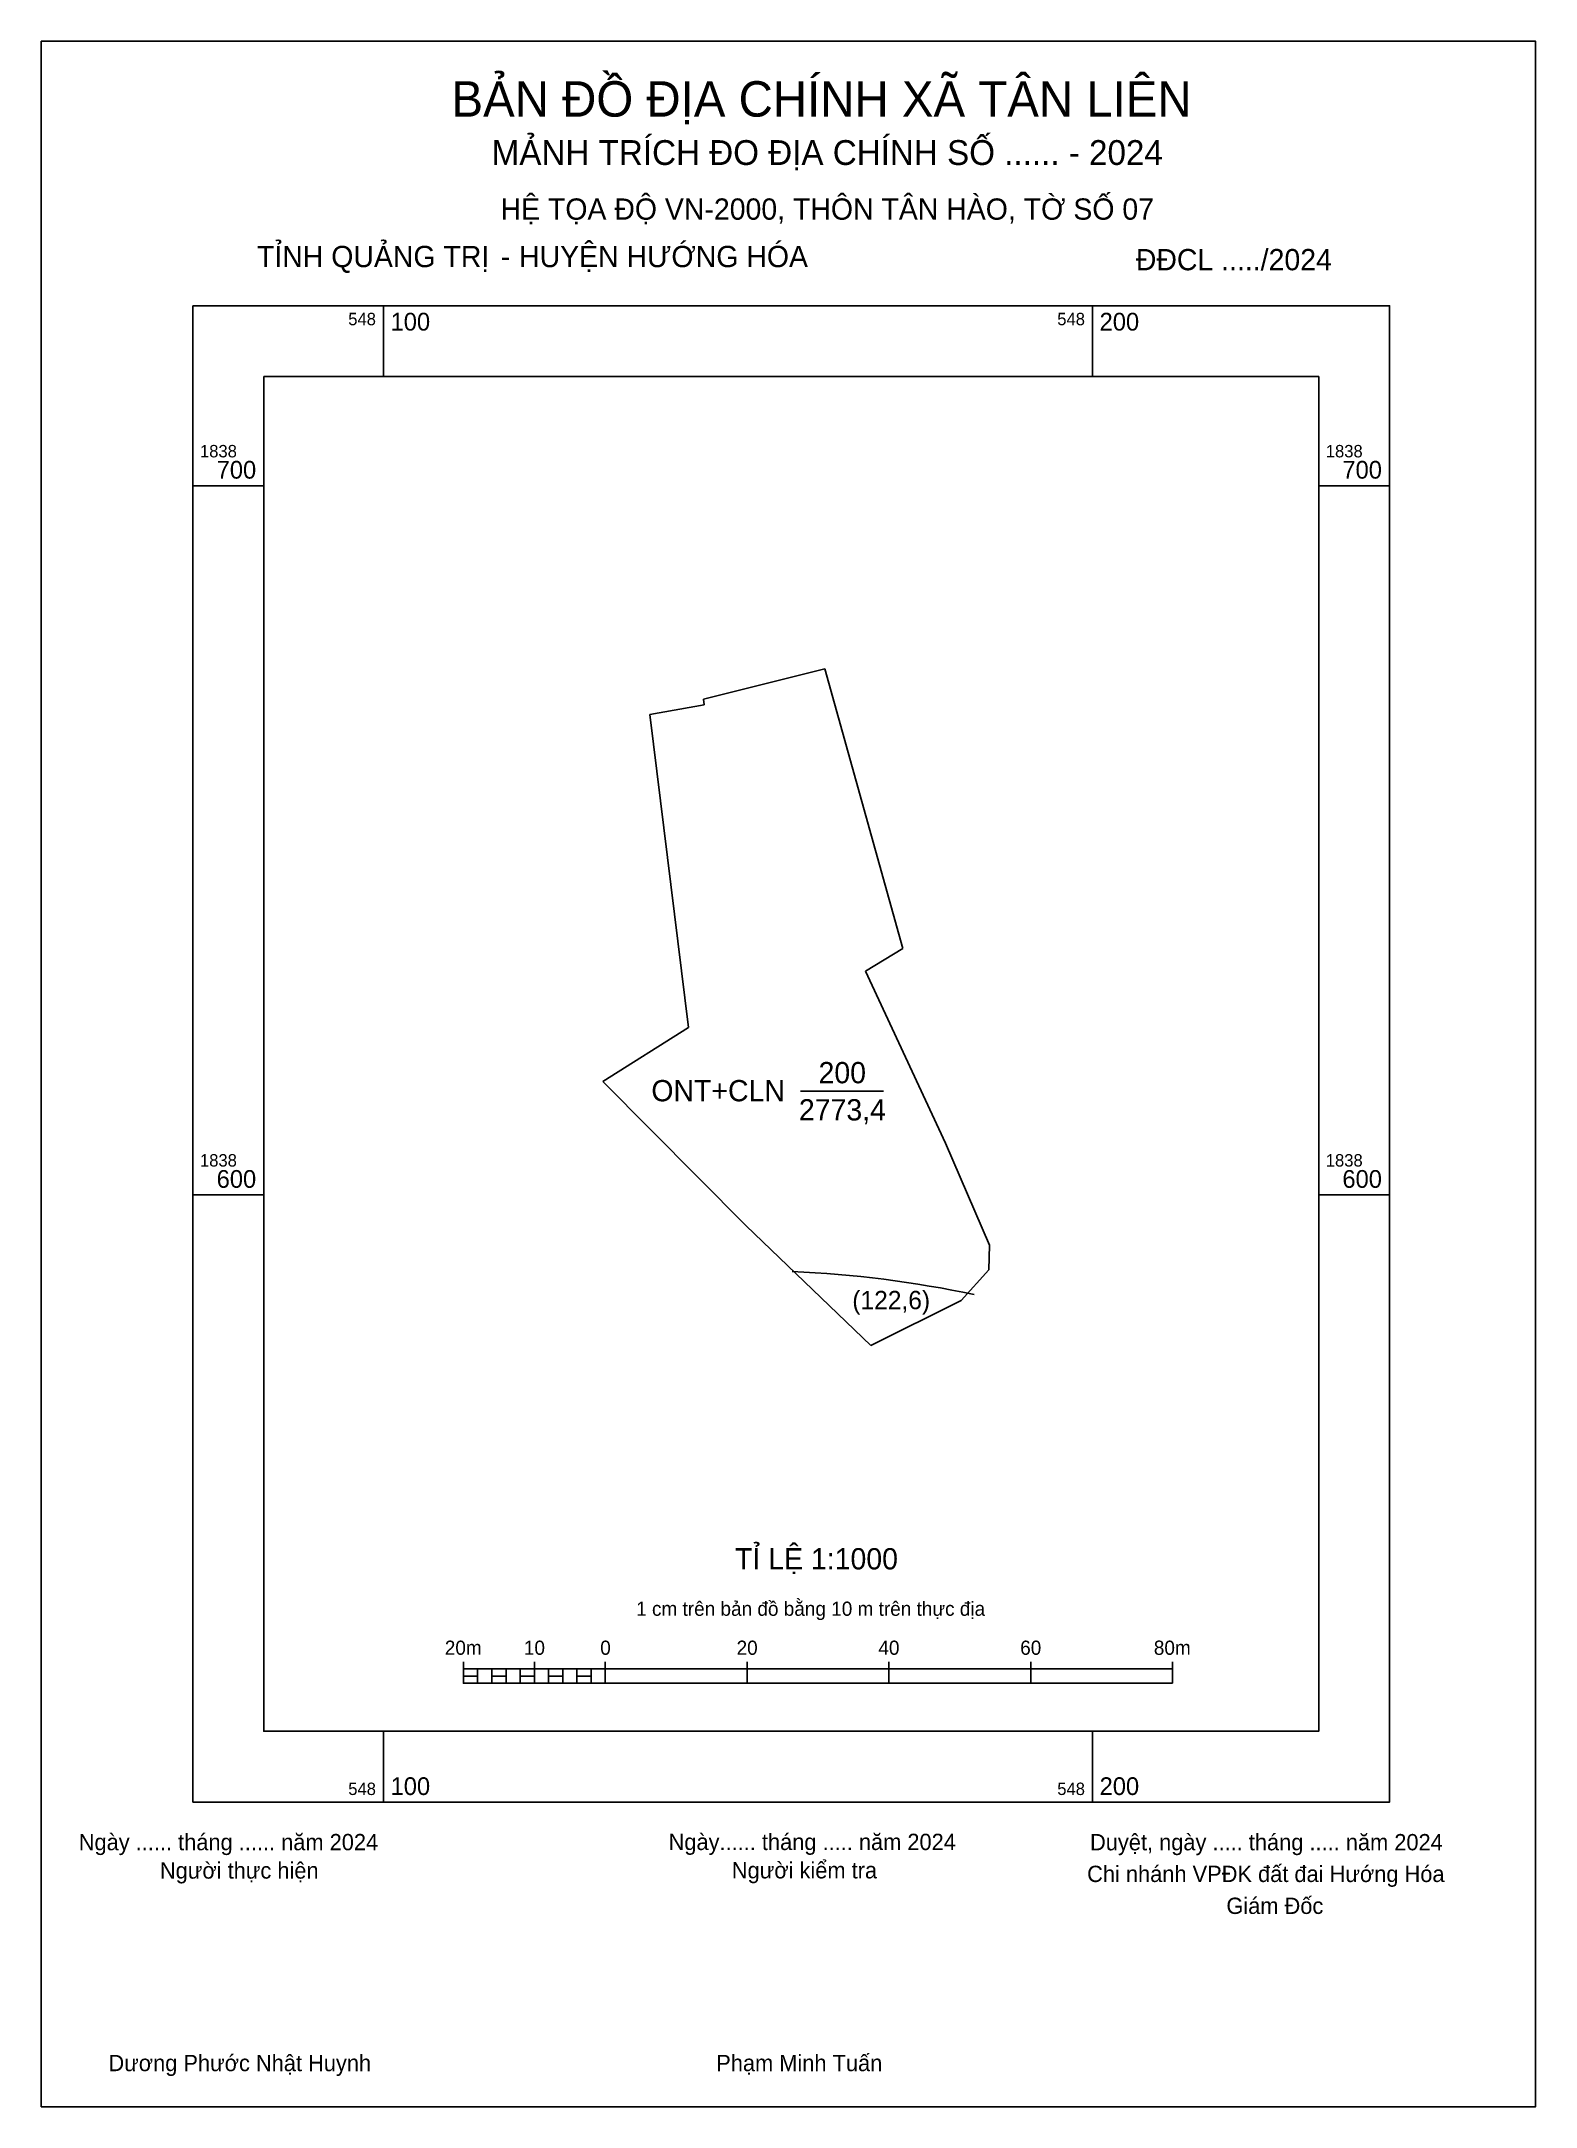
# Model space of a CAD drawing. Extents: x 548052 to 548263, y 1838471 to 1838763.
import ezdxf

# ---------------------------------------------------------------- set-up
doc = ezdxf.new("R2010")
doc.units = 0
for name, color, linetype in [('Level 1', 7, 'Continuous'), ('Level 10', 7, 'Continuous'), ('Level 13', 7, 'Continuous'), ('Level 2', 7, 'Continuous'), ('Level 6', 7, 'Continuous'), ('Level 62', 7, 'Continuous'), ('Level 63', 7, 'Continuous'), ('Level 9', 7, 'Continuous')]:
    doc.layers.add(name, color=color, linetype=linetype)

msp = doc.modelspace()

# ---------------------------------------------------------------- linework, layer by layer
at = {"layer": 'Level 1'}
for p, q in [((548051.74, 1838762.67), (548051.74, 1838762.67)), ((548262.51, 1838471.43), (548262.51, 1838471.43))]:
    msp.add_line(p, q, dxfattribs=at)
at = {"layer": 'Level 10'}
for p, q in [((548145.14, 1838669.91), (548162.23, 1838674.17)), ((548162.23, 1838674.17), (548173.27, 1838634.75)), ((548137.56, 1838667.76), (548145.22, 1838669.11)), ((548143, 1838623.6), (548137.56, 1838667.76)), ((548145.22, 1838669.11), (548145.14, 1838669.91)), ((548173.27, 1838634.75), (548167.98, 1838631.53)), ((548167.98, 1838631.53), (548179.27, 1838607.31)), ((548130.94, 1838615.99), (548143, 1838623.6)), ((548130.94, 1838615.99), (548151.17, 1838595.65)), ((548179.27, 1838607.31), (548185.49, 1838592.93)), ((548151.17, 1838595.65), (548168.73, 1838578.78)), ((548185.49, 1838592.93), (548185.4, 1838589.45)), ((548185.4, 1838589.45), (548181.47, 1838585.13)), ((548181.47, 1838585.13), (548168.73, 1838578.78))]:
    msp.add_line(p, q, dxfattribs=at)
at = {"layer": 'Level 2'}
msp.add_lwpolyline([(548051.74, 1838762.67), (548262.5, 1838762.67), (548262.5, 1838471.43), (548051.74, 1838471.43)], close=True, dxfattribs=at)
at = {"layer": 'Level 6'}
msp.add_arc((548150.75, 1838431.85), 157.5, 78.0663, 87.4848, dxfattribs=at)
at = {"layer": 'Level 62'}
msp.add_lwpolyline([(548083.12, 1838715.38), (548231.9, 1838715.38), (548231.9, 1838524.38), (548083.12, 1838524.38)], close=True, dxfattribs=at)
at = {"layer": 'Level 63'}
for p, q in [((548051.74, 1838757.67), (548051.74, 1838762.67)), ((548051.74, 1838762.67), (548056.74, 1838762.67)), ((548051.74, 1838757.67), (548051.74, 1838762.67)), ((548051.74, 1838762.67), (548056.74, 1838762.67)), ((548257.5, 1838762.67), (548262.5, 1838762.67)), ((548257.5, 1838762.67), (548262.5, 1838762.67)), ((548262.5, 1838762.67), (548262.5, 1838757.67)), ((548262.5, 1838762.67), (548262.5, 1838757.67)), ((548051.74, 1838757.67), (548051.74, 1838757.67)), ((548051.74, 1838757.67), (548051.74, 1838757.67)), ((548100, 1838725.38), (548100, 1838715.38)), ((548200, 1838725.38), (548200, 1838715.38)), ((548073.12, 1838700), (548083.12, 1838700)), ((548231.9, 1838700), (548241.9, 1838700)), ((548073.12, 1838600), (548083.12, 1838600)), ((548231.9, 1838600), (548241.9, 1838600)), ((548111.28, 1838534.15), (548111.28, 1838531.15)), ((548121.28, 1838534.15), (548121.28, 1838531.15)), ((548131.28, 1838534.15), (548131.28, 1838531.15)), ((548151.28, 1838534.15), (548151.28, 1838531.15)), ((548171.28, 1838534.15), (548171.28, 1838531.15)), ((548191.28, 1838534.15), (548191.28, 1838531.15)), ((548211.28, 1838534.15), (548211.28, 1838531.15)), ((548111.28, 1838533.15), (548211.28, 1838533.15)), ((548111.28, 1838531.15), (548211.28, 1838531.15)), ((548113.28, 1838533.15), (548113.28, 1838531.15)), ((548115.28, 1838533.15), (548115.28, 1838531.15)), ((548117.28, 1838533.15), (548117.28, 1838531.15)), ((548119.28, 1838533.15), (548119.28, 1838531.15)), ((548121.28, 1838533.15), (548121.28, 1838531.15)), ((548123.28, 1838533.15), (548123.28, 1838531.15)), ((548125.28, 1838533.15), (548125.28, 1838531.15)), ((548127.28, 1838533.15), (548127.28, 1838531.15)), ((548129.28, 1838533.15), (548129.28, 1838531.15)), ((548131.28, 1838533.15), (548131.28, 1838531.15)), ((548100, 1838524.38), (548100, 1838514.38)), ((548200, 1838524.38), (548200, 1838514.38)), ((548051.74, 1838471.43), (548051.74, 1838476.43)), ((548051.74, 1838471.43), (548051.74, 1838476.43)), ((548262.5, 1838476.43), (548262.5, 1838471.43)), ((548262.5, 1838476.43), (548262.5, 1838471.43)), ((548056.74, 1838471.43), (548051.74, 1838471.43)), ((548056.74, 1838471.43), (548051.74, 1838471.43)), ((548262.5, 1838471.43), (548257.5, 1838471.43)), ((548262.5, 1838471.43), (548257.5, 1838471.43))]:
    msp.add_line(p, q, dxfattribs=at)
for points in [[(548073.12, 1838725.38), (548073.12, 1838514.38), (548241.9, 1838514.38), (548241.9, 1838725.38)], [(548111.28, 1838532.15), (548113.28, 1838532.15), (548113.28, 1838531.15), (548111.28, 1838531.15)], [(548111.28, 1838532.15), (548113.28, 1838532.15), (548113.28, 1838531.15), (548111.28, 1838531.15)], [(548115.28, 1838532.15), (548117.28, 1838532.15), (548117.28, 1838531.15), (548115.28, 1838531.15)], [(548119.28, 1838532.15), (548121.28, 1838532.15), (548121.28, 1838531.15), (548119.28, 1838531.15)], [(548123.28, 1838532.15), (548125.28, 1838532.15), (548125.28, 1838531.15), (548123.28, 1838531.15)], [(548127.28, 1838532.15), (548129.28, 1838532.15), (548129.28, 1838531.15), (548127.28, 1838531.15)]]:
    msp.add_lwpolyline(points, close=True, dxfattribs=at)
at = {"layer": 'Level 9'}
msp.add_line((548158.8, 1838614.62), (548170.5, 1838614.62), dxfattribs=at)

# ---------------------------------------------------------------- texts
at = {"layer": 'Level 13'}
for s, p in [('200', (548161.36, 1838615.74)), ('ONT+CLN', (548137.78, 1838613.2)), ('2773,4', (548158.59, 1838610.5))]:
    msp.add_text(s, height=3, dxfattribs=at).set_placement(p)
at = {"layer": 'Level 6'}
for s, p in [('HỆ TỌA ÐỘ VN-2000, THÔN TÂN HÀO, TỜ SỐ 07', (548116.51, 1838737.51)), ('TỈ LỆ 1:1000', (548149.59, 1838547.19))]:
    msp.add_text(s, height=3, dxfattribs=at).set_placement(p)
at = {"layer": 'Level 63'}
for s, height, p in [('BẢN ĐỒ ĐỊA CHÍNH XÃ TÂN LIÊN', 5, (548109.59, 1838752.04)), ('MẢNH TRÍCH ĐO ĐỊA CHÍNH SỐ ...... - 2024', 3.5, (548115.26, 1838745.23)), ('TỈNH QUẢNG TRỊ', 3, (548082.16, 1838730.82)), ('-', 3, (548116.53, 1838730.82)), (' HUYỆN HƯỚNG HÓA', 3, (548118.01, 1838730.82)), ('ĐĐCL ...../2024', 3, (548206.11, 1838730.38)), ('548', 1.75, (548095.03, 1838722.63)), ('100', 2.5, (548101, 1838721.88)), ('548', 1.75, (548195.03, 1838722.63)), ('200', 2.5, (548201, 1838721.88)), ('1838', 1.75, (548074.12, 1838704)), ('1838', 1.75, (548232.9, 1838704)), ('700', 2.5, (548076.47, 1838701)), ('700', 2.5, (548235.24, 1838701)), ('1838', 1.75, (548074.12, 1838604)), ('1838', 1.75, (548232.9, 1838604)), ('600', 2.5, (548076.47, 1838601)), ('600', 2.5, (548235.24, 1838601)), ('1 cm trên bản đồ bằng 10 m trên thực địa', 2, (548135.64, 1838540.65)), ('20m', 2, (548108.65, 1838535.15)), ('10', 2, (548119.8, 1838535.15)), ('0', 2, (548130.57, 1838535.15)), ('20', 2, (548149.8, 1838535.15)), ('40', 2, (548169.8, 1838535.15)), ('60', 2, (548189.8, 1838535.15)), ('80m', 2, (548208.65, 1838535.15)), ('548', 1.75, (548095.03, 1838515.38)), ('100', 2.5, (548101, 1838515.38)), ('548', 1.75, (548195.03, 1838515.38)), ('200', 2.5, (548201, 1838515.38)), ('Ngày ...... tháng ...... năm 2024', 2.3, (548057.02, 1838507.59)), ('Ngày...... tháng ..... năm 2024', 2.3, (548140.21, 1838507.62)), ('Duyệt, ngày ..... tháng ..... năm 2024', 2.3, (548199.65, 1838507.58)), ('Người thực hiện', 2.3, (548068.47, 1838503.59)), ('Người kiểm tra', 2.3, (548149.13, 1838503.62)), ('Chi nhánh VPĐK đất đai Hướng Hóa', 2.3, (548199.24, 1838503.11)), ('Giám Đốc', 2.3, (548218.88, 1838498.61)), ('Dương Phước Nhật Huynh', 2.3, (548061.21, 1838476.44)), ('Phạm Minh Tuấn', 2.3, (548146.93, 1838476.44))]:
    msp.add_text(s, height=height, dxfattribs=at).set_placement(p)
at = {"layer": 'Level 9'}
msp.add_text('(122,6)', height=2.59, dxfattribs=at).set_placement((548166.12, 1838583.88))

doc.saveas('drawing.dxf')
